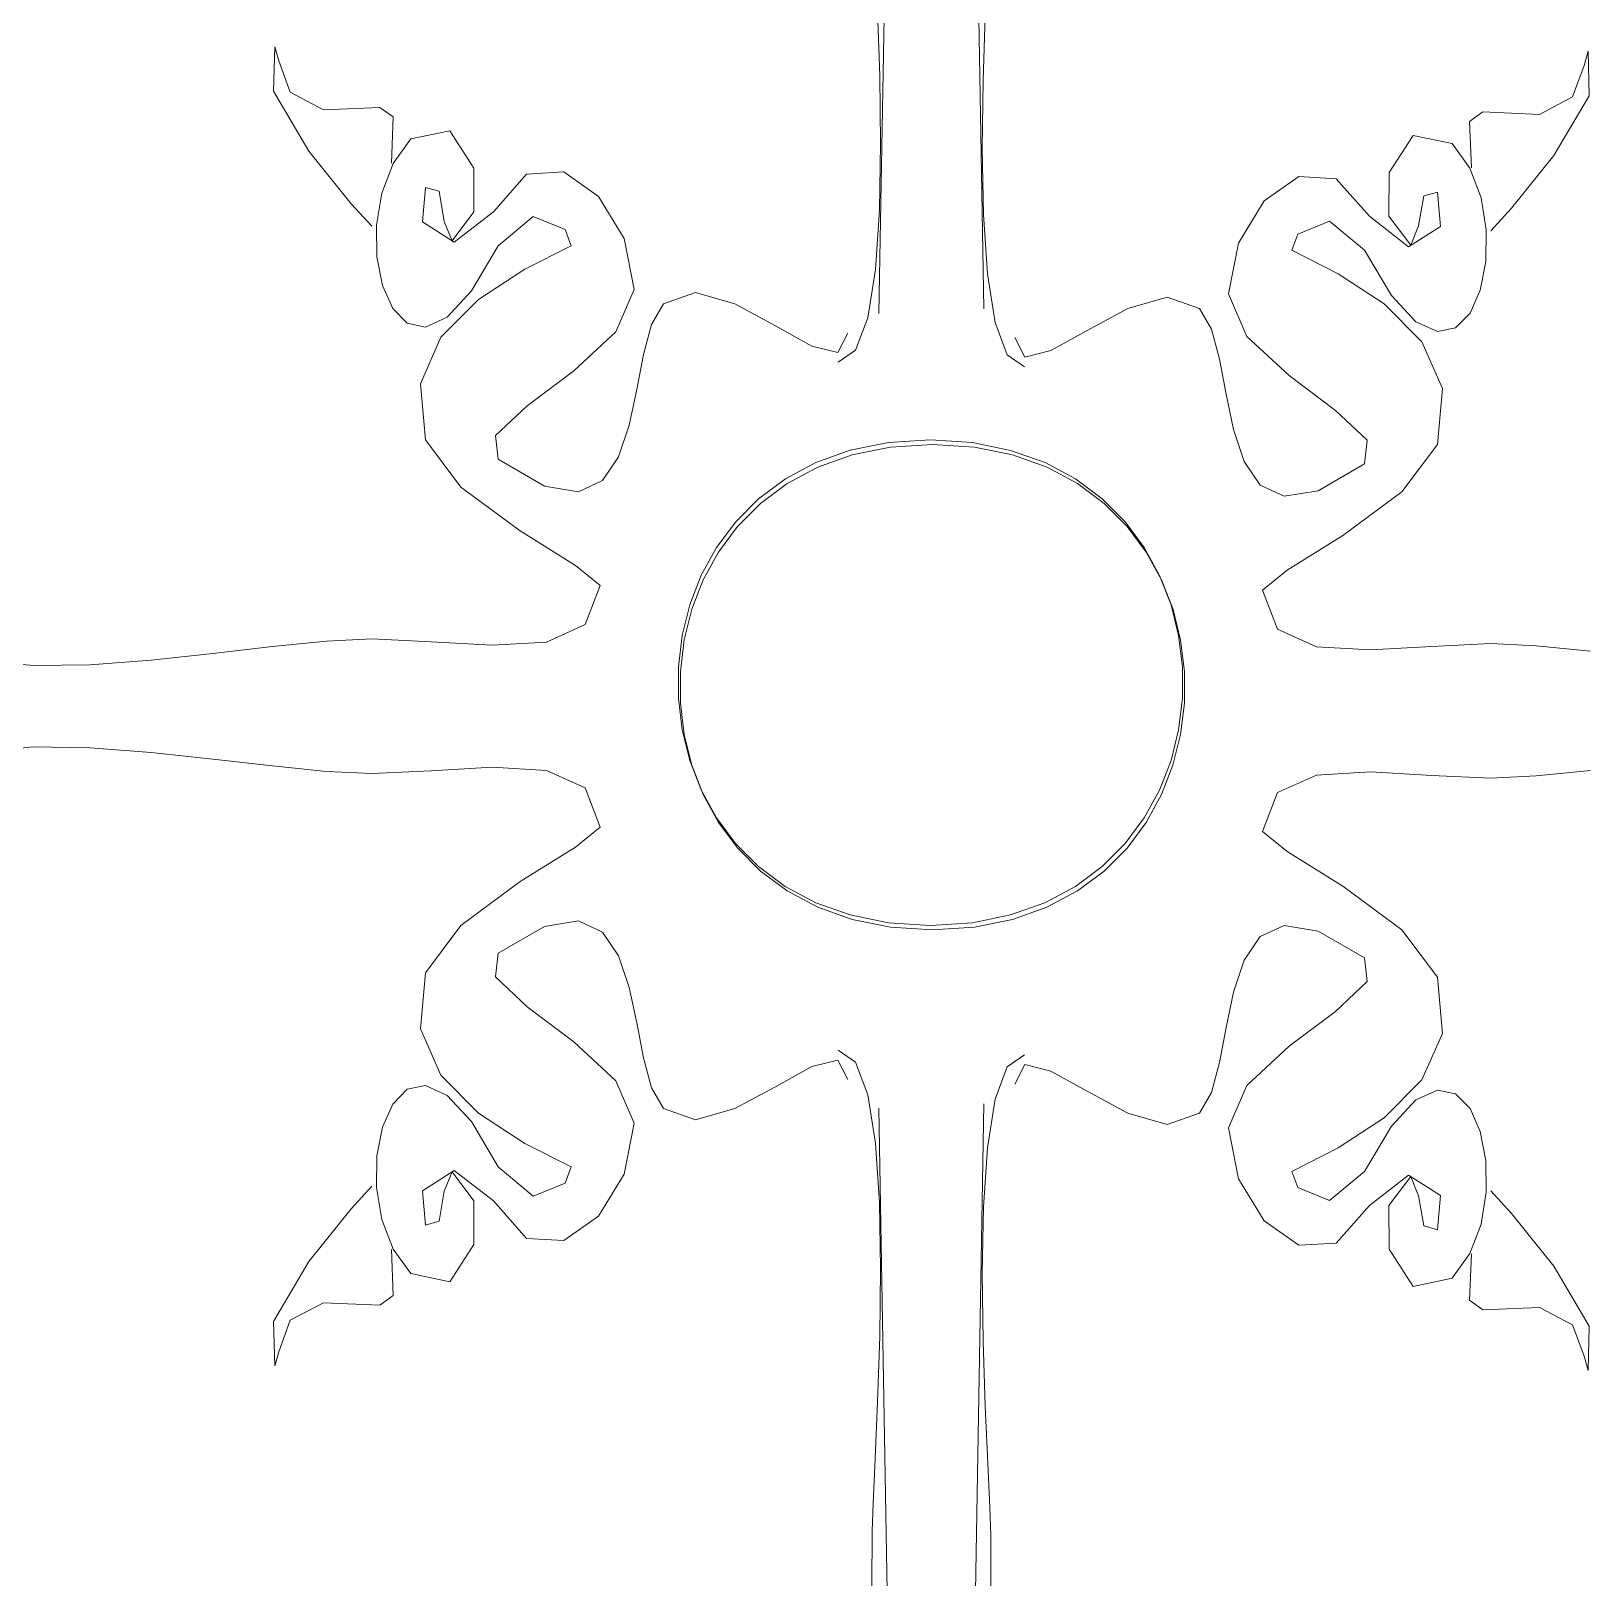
# Model space of a CAD drawing. Header units: centimetres. Extents: x -377343 to 693706, y 194584 to 813780.
# Drawn here: x 209234.35 to 209270.49, y 498981.59 to 499017.46 of the extents above; entities that cross this region are included whole.
import ezdxf

# ---------------------------------------------------------------- set-up
doc = ezdxf.new("R2010")
doc.units = ezdxf.units.CM
doc.layers.add('PIPA', color=11, linetype='Continuous')
doc.layers.add('TEXT', color=7, linetype='Continuous')

msp = doc.modelspace()

# ---------------------------------------------------------------- linework, layer by layer
at = {"layer": 'PIPA', "lineweight": 35, "extrusion": (0, 0.816497, 0.57735), "elevation": 193451.324}
msp.add_lwpolyline([(-421704.212, -325591.681), (-159560.265, -63447.734), (377343.333, -600351.331), (-158232.47, -1135927.133), (-693706.405, -600453.199), (-454216.825, -360963.619)], dxfattribs=at)
at = {"layer": 'TEXT', "color": 2, "linetype": 'Continuous', "lineweight": 13}
for p, q in [((209256.44, 499011.02), (209256.214, 499024.195)), ((209256.44, 499011.02), (209256.214, 499024.195)), ((209254.008, 499010.914), (209254.233, 499024.089)), ((209254.008, 499010.914), (209254.233, 499024.089)), ((209253.977, 499017.925), (209254.026, 499016.421)), ((209253.977, 499017.925), (209254.026, 499016.421)), ((209256.47, 499017.819), (209256.421, 499016.315)), ((209256.47, 499017.819), (209256.421, 499016.315)), ((209239.971, 499016.069), (209239.999, 499017.1)), ((209239.971, 499016.069), (209239.999, 499017.1)), ((209239.999, 499017.1), (209240.091, 499016.771)), ((209239.999, 499017.1), (209240.091, 499016.771)), ((209270.449, 499016.994), (209270.357, 499016.665)), ((209270.449, 499016.994), (209270.357, 499016.665)), ((209270.477, 499015.963), (209270.449, 499016.994)), ((209270.477, 499015.963), (209270.449, 499016.994)), ((209240.091, 499016.771), (209240.358, 499016.041)), ((209240.091, 499016.771), (209240.358, 499016.041)), ((209270.357, 499016.665), (209270.09, 499015.935)), ((209270.357, 499016.665), (209270.09, 499015.935)), ((209254.026, 499016.421), (209254.047, 499014.848)), ((209254.026, 499016.421), (209254.047, 499014.848)), ((209256.421, 499016.315), (209256.401, 499014.742)), ((209256.421, 499016.315), (209256.401, 499014.742)), ((209240.787, 499014.679), (209239.971, 499016.069)), ((209240.787, 499014.679), (209239.971, 499016.069)), ((209240.358, 499016.041), (209241.125, 499015.636)), ((209240.358, 499016.041), (209241.125, 499015.636)), ((209270.09, 499015.935), (209269.323, 499015.53)), ((209270.09, 499015.935), (209269.323, 499015.53)), ((209269.66, 499014.573), (209270.477, 499015.963)), ((209269.66, 499014.573), (209270.477, 499015.963)), ((209241.125, 499015.636), (209242.435, 499015.691)), ((209241.125, 499015.636), (209242.435, 499015.691)), ((209242.435, 499015.691), (209242.743, 499015.47)), ((209242.435, 499015.691), (209242.743, 499015.47)), ((209268.013, 499015.585), (209267.704, 499015.364)), ((209268.013, 499015.585), (209267.704, 499015.364)), ((209269.323, 499015.53), (209268.013, 499015.585)), ((209269.323, 499015.53), (209268.013, 499015.585)), ((209242.743, 499015.47), (209242.702, 499014.398)), ((209242.743, 499015.47), (209242.702, 499014.398)), ((209267.704, 499015.364), (209267.746, 499014.292)), ((209267.704, 499015.364), (209267.746, 499014.292)), ((209242.74, 499014.39), (209243.152, 499014.961)), ((209242.74, 499014.39), (209243.152, 499014.961)), ((209243.152, 499014.961), (209244.057, 499015.149)), ((209243.152, 499014.961), (209244.057, 499015.149)), ((209244.057, 499015.149), (209244.612, 499014.285)), ((209244.057, 499015.149), (209244.612, 499014.285)), ((209254.047, 499014.848), (209254.02, 499013.316)), ((209254.047, 499014.848), (209254.02, 499013.316)), ((209266.391, 499015.042), (209265.836, 499014.179)), ((209266.391, 499015.042), (209265.836, 499014.179)), ((209267.296, 499014.855), (209266.391, 499015.042)), ((209267.296, 499014.855), (209266.391, 499015.042)), ((209267.708, 499014.284), (209267.296, 499014.855)), ((209267.708, 499014.284), (209267.296, 499014.855)), ((209241.773, 499013.458), (209240.787, 499014.679)), ((209241.773, 499013.458), (209240.787, 499014.679)), ((209256.401, 499014.742), (209256.428, 499013.21)), ((209256.401, 499014.742), (209256.428, 499013.21)), ((209268.675, 499013.352), (209269.66, 499014.573)), ((209268.675, 499013.352), (209269.66, 499014.573)), ((209242.479, 499013.703), (209242.74, 499014.39)), ((209242.479, 499013.703), (209242.74, 499014.39)), ((209244.612, 499014.285), (209244.616, 499013.272)), ((209244.612, 499014.285), (209244.616, 499013.272)), ((209245.066, 499013.272), (209245.838, 499014.144)), ((209245.066, 499013.272), (209245.838, 499014.144)), ((209245.838, 499014.144), (209246.702, 499014.194)), ((209245.838, 499014.144), (209246.702, 499014.194)), ((209246.702, 499014.194), (209247.507, 499013.628)), ((209246.702, 499014.194), (209247.507, 499013.628)), ((209263.745, 499014.088), (209262.941, 499013.522)), ((209263.745, 499014.088), (209262.941, 499013.522)), ((209264.609, 499014.038), (209263.745, 499014.088)), ((209264.609, 499014.038), (209263.745, 499014.088)), ((209265.836, 499014.179), (209265.832, 499013.166)), ((209265.836, 499014.179), (209265.832, 499013.166)), ((209267.969, 499013.597), (209267.708, 499014.284)), ((209267.969, 499013.597), (209267.708, 499014.284)), ((209243.49, 499013.835), (209243.423, 499013.038)), ((209243.49, 499013.835), (209243.423, 499013.038)), ((209243.808, 499013.747), (209243.49, 499013.835)), ((209243.808, 499013.747), (209243.49, 499013.835)), ((209243.926, 499013.047), (209243.808, 499013.747)), ((209243.926, 499013.047), (209243.808, 499013.747)), ((209265.381, 499013.166), (209264.609, 499014.038)), ((209265.381, 499013.166), (209264.609, 499014.038)), ((209266.639, 499013.641), (209266.958, 499013.729)), ((209266.639, 499013.641), (209266.958, 499013.729)), ((209266.958, 499013.729), (209267.025, 499012.932)), ((209266.958, 499013.729), (209267.025, 499012.932)), ((209242.251, 499012.934), (209241.773, 499013.458)), ((209242.251, 499012.934), (209241.773, 499013.458)), ((209242.359, 499012.961), (209242.479, 499013.703)), ((209242.359, 499012.961), (209242.479, 499013.703)), ((209247.507, 499013.628), (209248.101, 499012.652)), ((209247.507, 499013.628), (209248.101, 499012.652)), ((209262.941, 499013.522), (209262.347, 499012.546)), ((209262.941, 499013.522), (209262.347, 499012.546)), ((209266.521, 499012.941), (209266.639, 499013.641)), ((209266.521, 499012.941), (209266.639, 499013.641)), ((209268.089, 499012.855), (209267.969, 499013.597)), ((209268.089, 499012.855), (209267.969, 499013.597)), ((209268.196, 499012.828), (209268.675, 499013.352)), ((209268.196, 499012.828), (209268.675, 499013.352)), ((209243.423, 499013.038), (209244.157, 499012.567)), ((209243.423, 499013.038), (209244.157, 499012.567)), ((209244.108, 499012.6), (209243.926, 499013.047)), ((209244.108, 499012.6), (209243.926, 499013.047)), ((209244.616, 499013.272), (209244.108, 499012.6)), ((209244.616, 499013.272), (209244.108, 499012.6)), ((209244.157, 499012.567), (209245.066, 499013.272)), ((209244.157, 499012.567), (209245.066, 499013.272)), ((209245.992, 499013.159), (209245.179, 499012.484)), ((209245.992, 499013.159), (209245.179, 499012.484)), ((209246.731, 499012.859), (209245.992, 499013.159)), ((209246.731, 499012.859), (209245.992, 499013.159)), ((209254.02, 499013.316), (209253.927, 499011.934)), ((209254.02, 499013.316), (209253.927, 499011.934)), ((209256.428, 499013.21), (209256.521, 499011.828)), ((209256.428, 499013.21), (209256.521, 499011.828)), ((209263.717, 499012.753), (209264.455, 499013.053)), ((209263.717, 499012.753), (209264.455, 499013.053)), ((209264.455, 499013.053), (209265.269, 499012.377)), ((209264.455, 499013.053), (209265.269, 499012.377)), ((209266.29, 499012.461), (209265.381, 499013.166)), ((209266.29, 499012.461), (209265.381, 499013.166)), ((209265.832, 499013.166), (209266.34, 499012.494)), ((209265.832, 499013.166), (209266.34, 499012.494)), ((209242.368, 499012.226), (209242.359, 499012.961)), ((209242.368, 499012.226), (209242.359, 499012.961)), ((209246.868, 499012.484), (209246.731, 499012.859)), ((209246.868, 499012.484), (209246.731, 499012.859)), ((209248.101, 499012.652), (209248.332, 499011.47)), ((209248.101, 499012.652), (209248.332, 499011.47)), ((209263.58, 499012.377), (209263.717, 499012.753)), ((209263.58, 499012.377), (209263.717, 499012.753)), ((209267.025, 499012.932), (209266.29, 499012.461)), ((209267.025, 499012.932), (209266.29, 499012.461)), ((209266.34, 499012.494), (209266.521, 499012.941)), ((209266.34, 499012.494), (209266.521, 499012.941)), ((209268.079, 499012.12), (209268.089, 499012.855)), ((209268.079, 499012.12), (209268.089, 499012.855)), ((209245.179, 499012.484), (209244.558, 499011.435)), ((209245.179, 499012.484), (209244.558, 499011.435)), ((209245.793, 499011.939), (209246.868, 499012.484)), ((209245.793, 499011.939), (209246.868, 499012.484)), ((209262.347, 499012.546), (209262.116, 499011.364)), ((209262.347, 499012.546), (209262.116, 499011.364)), ((209264.655, 499011.833), (209263.58, 499012.377)), ((209264.655, 499011.833), (209263.58, 499012.377)), ((209265.269, 499012.377), (209265.89, 499011.329)), ((209265.269, 499012.377), (209265.89, 499011.329)), ((209242.497, 499011.561), (209242.368, 499012.226)), ((209242.497, 499011.561), (209242.368, 499012.226)), ((209244.722, 499011.239), (209245.793, 499011.939)), ((209244.722, 499011.239), (209245.793, 499011.939)), ((209253.927, 499011.934), (209253.749, 499010.811)), ((209253.927, 499011.934), (209253.749, 499010.811)), ((209267.95, 499011.455), (209268.079, 499012.12)), ((209267.95, 499011.455), (209268.079, 499012.12)), ((209242.735, 499011.026), (209242.497, 499011.561)), ((209242.735, 499011.026), (209242.497, 499011.561)), ((209256.521, 499011.828), (209256.699, 499010.705)), ((209256.521, 499011.828), (209256.699, 499010.705)), ((209265.725, 499011.133), (209264.655, 499011.833)), ((209265.725, 499011.133), (209264.655, 499011.833)), ((209243.852, 499010.359), (209244.722, 499011.239)), ((209243.852, 499010.359), (209244.722, 499011.239)), ((209244.558, 499011.435), (209243.993, 499010.826)), ((209244.558, 499011.435), (209243.993, 499010.826)), ((209248.332, 499011.47), (209247.907, 499010.487)), ((209248.332, 499011.47), (209247.907, 499010.487)), ((209249.008, 499011.132), (209249.755, 499011.395)), ((209249.008, 499011.132), (209249.755, 499011.395)), ((209249.755, 499011.395), (209250.668, 499011.132)), ((209249.755, 499011.395), (209250.668, 499011.132)), ((209260.693, 499011.289), (209259.78, 499011.026)), ((209260.693, 499011.289), (209259.78, 499011.026)), ((209261.44, 499011.026), (209260.693, 499011.289)), ((209261.44, 499011.026), (209260.693, 499011.289)), ((209262.116, 499011.364), (209262.541, 499010.381)), ((209262.116, 499011.364), (209262.541, 499010.381)), ((209265.89, 499011.329), (209266.455, 499010.72)), ((209265.89, 499011.329), (209266.455, 499010.72)), ((209267.713, 499010.92), (209267.95, 499011.455)), ((209267.713, 499010.92), (209267.95, 499011.455)), ((209243.07, 499010.684), (209242.735, 499011.026)), ((209243.07, 499010.684), (209242.735, 499011.026)), ((209243.993, 499010.826), (209243.493, 499010.597)), ((209243.993, 499010.826), (209243.493, 499010.597)), ((209248.732, 499010.653), (209249.008, 499011.132)), ((209248.732, 499010.653), (209249.008, 499011.132)), ((209250.668, 499011.132), (209251.612, 499010.626)), ((209250.668, 499011.132), (209251.612, 499010.626)), ((209259.78, 499011.026), (209258.836, 499010.519)), ((209259.78, 499011.026), (209258.836, 499010.519)), ((209261.716, 499010.547), (209261.44, 499011.026)), ((209261.716, 499010.547), (209261.44, 499011.026)), ((209266.596, 499010.253), (209265.725, 499011.133)), ((209266.596, 499010.253), (209265.725, 499011.133)), ((209267.377, 499010.578), (209267.713, 499010.92)), ((209267.377, 499010.578), (209267.713, 499010.92)), ((209243.493, 499010.597), (209243.07, 499010.684)), ((209243.493, 499010.597), (209243.07, 499010.684)), ((209247.907, 499010.487), (209246.93, 499009.58)), ((209247.907, 499010.487), (209246.93, 499009.58)), ((209248.544, 499009.957), (209248.732, 499010.653)), ((209248.544, 499009.957), (209248.732, 499010.653)), ((209251.612, 499010.626), (209252.453, 499010.156)), ((209251.612, 499010.626), (209252.453, 499010.156)), ((209253.056, 499010.006), (209253.287, 499010.457)), ((209253.056, 499010.006), (209253.287, 499010.457)), ((209253.749, 499010.811), (209253.467, 499010.057)), ((209253.749, 499010.811), (209253.467, 499010.057)), ((209256.699, 499010.705), (209256.981, 499009.951)), ((209256.699, 499010.705), (209256.981, 499009.951)), ((209258.836, 499010.519), (209257.995, 499010.05)), ((209258.836, 499010.519), (209257.995, 499010.05)), ((209261.904, 499009.851), (209261.716, 499010.547)), ((209261.904, 499009.851), (209261.716, 499010.547)), ((209266.455, 499010.72), (209266.955, 499010.491)), ((209266.455, 499010.72), (209266.955, 499010.491)), ((209266.955, 499010.491), (209267.377, 499010.578)), ((209266.955, 499010.491), (209267.377, 499010.578)), ((209243.376, 499009.28), (209243.852, 499010.359)), ((209243.376, 499009.28), (209243.852, 499010.359)), ((209252.453, 499010.156), (209253.056, 499010.006)), ((209252.453, 499010.156), (209253.056, 499010.006)), ((209257.392, 499009.9), (209257.161, 499010.351)), ((209257.392, 499009.9), (209257.161, 499010.351)), ((209262.541, 499010.381), (209263.517, 499009.474)), ((209262.541, 499010.381), (209263.517, 499009.474)), ((209267.071, 499009.174), (209266.596, 499010.253)), ((209267.071, 499009.174), (209266.596, 499010.253)), ((209248.39, 499009.147), (209248.544, 499009.957)), ((209248.39, 499009.147), (209248.544, 499009.957)), ((209253.467, 499010.057), (209253.061, 499009.781)), ((209253.467, 499010.057), (209253.061, 499009.781)), ((209256.981, 499009.951), (209257.386, 499009.675)), ((209256.981, 499009.951), (209257.386, 499009.675)), ((209257.995, 499010.05), (209257.392, 499009.9)), ((209257.995, 499010.05), (209257.392, 499009.9)), ((209262.057, 499009.041), (209261.904, 499009.851)), ((209262.057, 499009.041), (209261.904, 499009.851)), ((209246.93, 499009.58), (209245.851, 499008.77)), ((209246.93, 499009.58), (209245.851, 499008.77)), ((209263.517, 499009.474), (209264.597, 499008.664)), ((209263.517, 499009.474), (209264.597, 499008.664)), ((209243.49, 499007.979), (209243.376, 499009.28)), ((209243.49, 499007.979), (209243.376, 499009.28)), ((209248.217, 499008.323), (209248.39, 499009.147)), ((209248.217, 499008.323), (209248.39, 499009.147)), ((209262.23, 499008.217), (209262.057, 499009.041)), ((209262.23, 499008.217), (209262.057, 499009.041)), ((209266.958, 499007.873), (209267.071, 499009.174)), ((209266.958, 499007.873), (209267.071, 499009.174)), ((209245.851, 499008.77), (209245.118, 499008.079)), ((209245.851, 499008.77), (209245.118, 499008.079)), ((209264.597, 499008.664), (209265.33, 499007.973)), ((209264.597, 499008.664), (209265.33, 499007.973)), ((209247.971, 499007.586), (209248.217, 499008.323)), ((209247.971, 499007.586), (209248.217, 499008.323)), ((209244.313, 499006.881), (209243.49, 499007.979)), ((209244.313, 499006.881), (209243.49, 499007.979)), ((209245.118, 499008.079), (209245.179, 499007.529)), ((209245.118, 499008.079), (209245.179, 499007.529)), ((209254.228, 499007.917), (209255.202, 499007.979)), ((209254.228, 499007.917), (209255.202, 499007.979)), ((209255.202, 499007.979), (209255.202, 499007.979)), ((209255.202, 499007.979), (209256.176, 499007.916)), ((209255.202, 499007.979), (209255.202, 499007.979)), ((209255.202, 499007.979), (209256.176, 499007.916)), ((209262.477, 499007.48), (209262.23, 499008.217)), ((209262.477, 499007.48), (209262.23, 499008.217)), ((209265.33, 499007.973), (209265.269, 499007.423)), ((209265.33, 499007.973), (209265.269, 499007.423)), ((209247.598, 499007.037), (209247.971, 499007.586)), ((209247.598, 499007.037), (209247.971, 499007.586)), ((209252.545, 499007.453), (209253.342, 499007.738)), ((209252.545, 499007.453), (209253.342, 499007.738)), ((209252.591, 499007.347), (209253.388, 499007.632)), ((209252.591, 499007.347), (209253.388, 499007.632)), ((209253.342, 499007.738), (209254.228, 499007.917)), ((209253.342, 499007.738), (209254.228, 499007.917)), ((209253.388, 499007.632), (209254.273, 499007.811)), ((209253.388, 499007.632), (209254.273, 499007.811)), ((209254.273, 499007.811), (209255.247, 499007.873)), ((209254.273, 499007.811), (209255.247, 499007.873)), ((209255.247, 499007.873), (209255.247, 499007.873)), ((209255.247, 499007.873), (209256.221, 499007.81)), ((209255.247, 499007.873), (209255.247, 499007.873)), ((209255.247, 499007.873), (209256.221, 499007.81)), ((209256.176, 499007.916), (209257.061, 499007.737)), ((209256.176, 499007.916), (209257.061, 499007.737)), ((209256.221, 499007.81), (209257.107, 499007.631)), ((209256.221, 499007.81), (209257.107, 499007.631)), ((209257.061, 499007.737), (209257.858, 499007.453)), ((209257.061, 499007.737), (209257.858, 499007.453)), ((209257.107, 499007.631), (209257.904, 499007.347)), ((209257.107, 499007.631), (209257.904, 499007.347)), ((209266.134, 499006.775), (209266.958, 499007.873)), ((209266.134, 499006.775), (209266.958, 499007.873)), ((209245.179, 499007.529), (209246.256, 499006.907)), ((209245.179, 499007.529), (209246.256, 499006.907)), ((209251.837, 499007.075), (209252.545, 499007.453)), ((209251.837, 499007.075), (209252.545, 499007.453)), ((209251.882, 499006.969), (209252.591, 499007.347)), ((209251.882, 499006.969), (209252.591, 499007.347)), ((209257.858, 499007.453), (209258.566, 499007.074)), ((209257.858, 499007.453), (209258.566, 499007.074)), ((209257.904, 499007.347), (209258.612, 499006.968)), ((209257.904, 499007.347), (209258.612, 499006.968)), ((209262.85, 499006.931), (209262.477, 499007.48)), ((209262.85, 499006.931), (209262.477, 499007.48)), ((209265.269, 499007.423), (209264.192, 499006.801)), ((209265.269, 499007.423), (209264.192, 499006.801)), ((209245.686, 499005.868), (209244.313, 499006.881)), ((209245.686, 499005.868), (209244.313, 499006.881)), ((209246.256, 499006.907), (209247.044, 499006.777)), ((209246.256, 499006.907), (209247.044, 499006.777)), ((209247.044, 499006.777), (209247.598, 499007.037)), ((209247.044, 499006.777), (209247.598, 499007.037)), ((209251.217, 499006.613), (209251.837, 499007.075)), ((209251.217, 499006.613), (209251.837, 499007.075)), ((209251.262, 499006.507), (209251.882, 499006.969)), ((209251.262, 499006.507), (209251.882, 499006.969)), ((209258.566, 499007.074), (209259.186, 499006.612)), ((209258.566, 499007.074), (209259.186, 499006.612)), ((209258.612, 499006.968), (209259.232, 499006.506)), ((209258.612, 499006.968), (209259.232, 499006.506)), ((209263.404, 499006.671), (209262.85, 499006.931)), ((209263.404, 499006.671), (209262.85, 499006.931)), ((209250.685, 499006.079), (209251.217, 499006.613)), ((209250.685, 499006.079), (209251.217, 499006.613)), ((209250.731, 499005.973), (209251.262, 499006.507)), ((209250.731, 499005.973), (209251.262, 499006.507)), ((209259.186, 499006.612), (209259.717, 499006.078)), ((209259.186, 499006.612), (209259.717, 499006.078)), ((209259.232, 499006.506), (209259.763, 499005.972)), ((209259.232, 499006.506), (209259.763, 499005.972)), ((209264.192, 499006.801), (209263.404, 499006.671)), ((209264.192, 499006.801), (209263.404, 499006.671)), ((209264.762, 499005.762), (209266.134, 499006.775)), ((209264.762, 499005.762), (209266.134, 499006.775)), ((209246.974, 499005.065), (209245.686, 499005.868)), ((209246.974, 499005.065), (209245.686, 499005.868)), ((209250.242, 499005.484), (209250.685, 499006.079)), ((209250.242, 499005.484), (209250.685, 499006.079)), ((209250.288, 499005.378), (209250.731, 499005.973)), ((209250.288, 499005.378), (209250.731, 499005.973)), ((209259.717, 499006.078), (209260.16, 499005.483)), ((209259.717, 499006.078), (209260.16, 499005.483)), ((209259.763, 499005.972), (209260.206, 499005.377)), ((209259.763, 499005.972), (209260.206, 499005.377)), ((209263.474, 499004.959), (209264.762, 499005.762)), ((209263.474, 499004.959), (209264.762, 499005.762)), ((209249.888, 499004.839), (209250.242, 499005.484)), ((209249.888, 499004.839), (209250.242, 499005.484)), ((209260.16, 499005.483), (209260.514, 499004.838)), ((209260.16, 499005.483), (209260.514, 499004.838)), ((209247.544, 499004.601), (209246.974, 499005.065)), ((209247.544, 499004.601), (209246.974, 499005.065)), ((209249.934, 499004.733), (209250.288, 499005.378)), ((209249.934, 499004.733), (209250.288, 499005.378)), ((209260.206, 499005.377), (209260.56, 499004.732)), ((209260.206, 499005.377), (209260.56, 499004.732)), ((209249.622, 499004.156), (209249.888, 499004.839)), ((209249.622, 499004.156), (209249.888, 499004.839)), ((209249.668, 499004.05), (209249.934, 499004.733)), ((209249.668, 499004.05), (209249.934, 499004.733)), ((209260.514, 499004.838), (209260.78, 499004.155)), ((209260.514, 499004.838), (209260.78, 499004.155)), ((209260.56, 499004.732), (209260.826, 499004.049)), ((209260.56, 499004.732), (209260.826, 499004.049)), ((209262.904, 499004.495), (209263.474, 499004.959)), ((209262.904, 499004.495), (209263.474, 499004.959)), ((209247.199, 499003.694), (209247.544, 499004.601)), ((209247.199, 499003.694), (209247.544, 499004.601)), ((209263.249, 499003.588), (209262.904, 499004.495)), ((209263.249, 499003.588), (209262.904, 499004.495)), ((209249.445, 499003.445), (209249.622, 499004.156)), ((209249.445, 499003.445), (209249.622, 499004.156)), ((209249.491, 499003.339), (209249.668, 499004.05)), ((209249.491, 499003.339), (209249.668, 499004.05)), ((209260.78, 499004.155), (209260.957, 499003.443)), ((209260.78, 499004.155), (209260.957, 499003.443)), ((209260.826, 499004.049), (209261.003, 499003.337)), ((209260.826, 499004.049), (209261.003, 499003.337)), ((209246.297, 499003.289), (209247.199, 499003.694)), ((209246.297, 499003.289), (209247.199, 499003.694)), ((209264.151, 499003.183), (209263.249, 499003.588)), ((209264.151, 499003.183), (209263.249, 499003.588)), ((209239.943, 499003.185), (209241.197, 499003.311)), ((209239.943, 499003.185), (209241.197, 499003.311)), ((209241.197, 499003.311), (209242.251, 499003.362)), ((209241.197, 499003.311), (209242.251, 499003.362)), ((209242.251, 499003.362), (209243.623, 499003.297)), ((209242.251, 499003.362), (209243.623, 499003.297)), ((209243.623, 499003.297), (209245.039, 499003.215)), ((209243.623, 499003.297), (209245.039, 499003.215)), ((209245.039, 499003.215), (209246.297, 499003.289)), ((209245.039, 499003.215), (209246.297, 499003.289)), ((209249.357, 499002.717), (209249.445, 499003.445)), ((209249.357, 499002.717), (209249.445, 499003.445)), ((209249.402, 499002.611), (209249.491, 499003.339)), ((209249.402, 499002.611), (209249.491, 499003.339)), ((209260.957, 499003.443), (209261.045, 499002.715)), ((209260.957, 499003.443), (209261.045, 499002.715)), ((209261.003, 499003.337), (209261.091, 499002.609)), ((209261.003, 499003.337), (209261.091, 499002.609)), ((209268.196, 499003.256), (209266.824, 499003.19)), ((209268.196, 499003.256), (209266.824, 499003.19)), ((209269.25, 499003.205), (209268.196, 499003.256)), ((209269.25, 499003.205), (209268.196, 499003.256)), ((209235.715, 499002.763), (209237.128, 499002.87)), ((209235.715, 499002.763), (209237.128, 499002.87)), ((209237.128, 499002.87), (209238.562, 499003.024)), ((209237.128, 499002.87), (209238.562, 499003.024)), ((209238.562, 499003.024), (209239.943, 499003.185)), ((209238.562, 499003.024), (209239.943, 499003.185)), ((209265.409, 499003.108), (209264.151, 499003.183)), ((209265.409, 499003.108), (209264.151, 499003.183)), ((209266.824, 499003.19), (209265.409, 499003.108)), ((209266.824, 499003.19), (209265.409, 499003.108)), ((209270.505, 499003.079), (209269.25, 499003.205)), ((209270.505, 499003.079), (209269.25, 499003.205)), ((209233.248, 499002.856), (209234.397, 499002.745)), ((209233.248, 499002.856), (209234.397, 499002.745)), ((209234.397, 499002.745), (209235.715, 499002.763)), ((209234.397, 499002.745), (209235.715, 499002.763)), ((209249.357, 499001.983), (209249.357, 499002.717)), ((209249.357, 499001.983), (209249.357, 499002.717)), ((209249.402, 499001.877), (209249.402, 499002.611)), ((209249.402, 499001.877), (209249.402, 499002.611)), ((209261.045, 499002.715), (209261.045, 499001.982)), ((209261.045, 499002.715), (209261.045, 499001.982)), ((209261.091, 499002.609), (209261.091, 499001.876)), ((209261.091, 499002.609), (209261.091, 499001.876)), ((209249.445, 499001.255), (209249.357, 499001.983)), ((209249.445, 499001.255), (209249.357, 499001.983)), ((209249.491, 499001.149), (209249.402, 499001.877)), ((209249.491, 499001.149), (209249.402, 499001.877)), ((209261.045, 499001.982), (209260.957, 499001.254)), ((209261.045, 499001.982), (209260.957, 499001.254)), ((209261.091, 499001.876), (209261.003, 499001.148)), ((209261.091, 499001.876), (209261.003, 499001.148)), ((209249.622, 499000.544), (209249.445, 499001.255)), ((209249.622, 499000.544), (209249.445, 499001.255)), ((209249.668, 499000.438), (209249.491, 499001.149)), ((209249.668, 499000.438), (209249.491, 499001.149)), ((209260.957, 499001.254), (209260.78, 499000.543)), ((209260.957, 499001.254), (209260.78, 499000.543)), ((209261.003, 499001.148), (209260.825, 499000.436)), ((209261.003, 499001.148), (209260.825, 499000.436)), ((209233.248, 499000.746), (209234.397, 499000.857)), ((209233.248, 499000.746), (209234.397, 499000.857)), ((209234.397, 499000.857), (209235.715, 499000.838)), ((209234.397, 499000.857), (209235.715, 499000.838)), ((209235.715, 499000.838), (209237.128, 499000.732)), ((209235.715, 499000.838), (209237.128, 499000.732)), ((209237.128, 499000.732), (209238.562, 499000.578)), ((209237.128, 499000.732), (209238.562, 499000.578)), ((209238.562, 499000.578), (209239.943, 499000.417)), ((209238.562, 499000.578), (209239.943, 499000.417)), ((209239.943, 499000.417), (209241.197, 499000.29)), ((209239.943, 499000.417), (209241.197, 499000.29)), ((209243.623, 499000.305), (209245.039, 499000.387)), ((209243.623, 499000.305), (209245.039, 499000.387)), ((209245.039, 499000.387), (209246.297, 499000.312)), ((209245.039, 499000.387), (209246.297, 499000.312)), ((209249.887, 498999.86), (209249.622, 499000.544)), ((209249.887, 498999.86), (209249.622, 499000.544)), ((209249.933, 498999.754), (209249.668, 499000.438)), ((209249.933, 498999.754), (209249.668, 499000.438)), ((209260.78, 499000.543), (209260.514, 498999.859)), ((209260.78, 499000.543), (209260.514, 498999.859)), ((209260.825, 499000.436), (209260.56, 498999.753)), ((209260.825, 499000.436), (209260.56, 498999.753)), ((209241.197, 499000.29), (209242.251, 499000.239)), ((209241.197, 499000.29), (209242.251, 499000.239)), ((209242.251, 499000.239), (209243.623, 499000.305)), ((209242.251, 499000.239), (209243.623, 499000.305)), ((209246.297, 499000.312), (209247.199, 498999.908)), ((209246.297, 499000.312), (209247.199, 498999.908)), ((209264.151, 499000.206), (209263.249, 498999.802)), ((209264.151, 499000.206), (209263.249, 498999.802)), ((209265.409, 499000.281), (209264.151, 499000.206)), ((209265.409, 499000.281), (209264.151, 499000.206)), ((209266.824, 499000.199), (209265.409, 499000.281)), ((209266.824, 499000.199), (209265.409, 499000.281)), ((209268.196, 499000.133), (209266.824, 499000.199)), ((209268.196, 499000.133), (209266.824, 499000.199)), ((209269.25, 499000.184), (209268.196, 499000.133)), ((209269.25, 499000.184), (209268.196, 499000.133)), ((209270.505, 499000.311), (209269.25, 499000.184)), ((209270.505, 499000.311), (209269.25, 499000.184)), ((209247.199, 498999.908), (209247.544, 498999)), ((209247.199, 498999.908), (209247.544, 498999)), ((209250.242, 498999.215), (209249.887, 498999.86)), ((209250.242, 498999.215), (209249.887, 498999.86)), ((209250.287, 498999.109), (209249.933, 498999.754)), ((209250.287, 498999.109), (209249.933, 498999.754)), ((209260.514, 498999.859), (209260.16, 498999.214)), ((209260.514, 498999.859), (209260.16, 498999.214)), ((209260.56, 498999.753), (209260.206, 498999.108)), ((209260.56, 498999.753), (209260.206, 498999.108)), ((209263.249, 498999.802), (209262.904, 498998.894)), ((209263.249, 498999.802), (209262.904, 498998.894)), ((209247.544, 498999), (209246.974, 498998.536)), ((209247.544, 498999), (209246.974, 498998.536)), ((209250.684, 498998.62), (209250.242, 498999.215)), ((209250.684, 498998.62), (209250.242, 498999.215)), ((209250.73, 498998.514), (209250.287, 498999.109)), ((209250.73, 498998.514), (209250.287, 498999.109)), ((209260.16, 498999.214), (209259.717, 498998.619)), ((209260.16, 498999.214), (209259.717, 498998.619)), ((209260.206, 498999.108), (209259.763, 498998.513)), ((209260.206, 498999.108), (209259.763, 498998.513)), ((209262.904, 498998.894), (209263.474, 498998.43)), ((209262.904, 498998.894), (209263.474, 498998.43)), ((209246.974, 498998.536), (209245.686, 498997.734)), ((209246.974, 498998.536), (209245.686, 498997.734)), ((209251.215, 498998.086), (209250.684, 498998.62)), ((209251.215, 498998.086), (209250.684, 498998.62)), ((209259.717, 498998.619), (209259.186, 498998.085)), ((209259.717, 498998.619), (209259.186, 498998.085)), ((209251.261, 498997.98), (209250.73, 498998.514)), ((209251.261, 498997.98), (209250.73, 498998.514)), ((209259.763, 498998.513), (209259.231, 498997.979)), ((209259.763, 498998.513), (209259.231, 498997.979)), ((209263.474, 498998.43), (209264.762, 498997.628)), ((209263.474, 498998.43), (209264.762, 498997.628)), ((209251.835, 498997.624), (209251.215, 498998.086)), ((209251.835, 498997.624), (209251.215, 498998.086)), ((209251.881, 498997.518), (209251.261, 498997.98)), ((209251.881, 498997.518), (209251.261, 498997.98)), ((209259.186, 498998.085), (209258.566, 498997.623)), ((209259.186, 498998.085), (209258.566, 498997.623)), ((209259.231, 498997.979), (209258.612, 498997.517)), ((209259.231, 498997.979), (209258.612, 498997.517)), ((209245.686, 498997.734), (209244.313, 498996.72)), ((209245.686, 498997.734), (209244.313, 498996.72)), ((209252.544, 498997.245), (209251.835, 498997.624)), ((209252.544, 498997.245), (209251.835, 498997.624)), ((209252.589, 498997.139), (209251.881, 498997.518)), ((209252.589, 498997.139), (209251.881, 498997.518)), ((209258.566, 498997.623), (209257.857, 498997.245)), ((209258.566, 498997.623), (209257.857, 498997.245)), ((209258.612, 498997.517), (209257.903, 498997.139)), ((209258.612, 498997.517), (209257.903, 498997.139)), ((209264.762, 498997.628), (209266.134, 498996.614)), ((209264.762, 498997.628), (209266.134, 498996.614)), ((209253.34, 498996.961), (209252.544, 498997.245)), ((209253.34, 498996.961), (209252.544, 498997.245)), ((209253.386, 498996.855), (209252.589, 498997.139)), ((209253.386, 498996.855), (209252.589, 498997.139)), ((209257.857, 498997.245), (209257.061, 498996.96)), ((209257.857, 498997.245), (209257.061, 498996.96)), ((209257.903, 498997.139), (209257.106, 498996.854)), ((209257.903, 498997.139), (209257.106, 498996.854)), ((209244.313, 498996.72), (209243.49, 498995.622)), ((209244.313, 498996.72), (209243.49, 498995.622)), ((209246.256, 498996.694), (209247.044, 498996.825)), ((209246.256, 498996.694), (209247.044, 498996.825)), ((209247.044, 498996.825), (209247.598, 498996.565)), ((209247.044, 498996.825), (209247.598, 498996.565)), ((209254.226, 498996.782), (209253.34, 498996.961)), ((209254.226, 498996.782), (209253.34, 498996.961)), ((209254.272, 498996.675), (209253.386, 498996.855)), ((209254.272, 498996.675), (209253.386, 498996.855)), ((209255.2, 498996.719), (209254.226, 498996.782)), ((209255.2, 498996.719), (209254.226, 498996.782)), ((209256.175, 498996.781), (209255.201, 498996.719)), ((209256.175, 498996.781), (209255.201, 498996.719)), ((209257.061, 498996.96), (209256.175, 498996.781)), ((209257.061, 498996.96), (209256.175, 498996.781)), ((209257.106, 498996.854), (209256.221, 498996.675)), ((209257.106, 498996.854), (209256.221, 498996.675)), ((209245.179, 498996.073), (209246.256, 498996.694)), ((209245.179, 498996.073), (209246.256, 498996.694)), ((209247.598, 498996.565), (209247.971, 498996.016)), ((209247.598, 498996.565), (209247.971, 498996.016)), ((209255.246, 498996.613), (209254.272, 498996.675)), ((209255.246, 498996.613), (209254.272, 498996.675)), ((209255.201, 498996.719), (209255.2, 498996.719)), ((209255.201, 498996.719), (209255.2, 498996.719)), ((209255.247, 498996.613), (209255.246, 498996.613)), ((209255.247, 498996.613), (209255.246, 498996.613)), ((209256.221, 498996.675), (209255.247, 498996.613)), ((209256.221, 498996.675), (209255.247, 498996.613)), ((209262.85, 498996.459), (209262.477, 498995.91)), ((209262.85, 498996.459), (209262.477, 498995.91)), ((209263.404, 498996.719), (209262.85, 498996.459)), ((209263.404, 498996.719), (209262.85, 498996.459)), ((209264.192, 498996.588), (209263.404, 498996.719)), ((209264.192, 498996.588), (209263.404, 498996.719)), ((209265.269, 498995.967), (209264.192, 498996.588)), ((209265.269, 498995.967), (209264.192, 498996.588)), ((209266.134, 498996.614), (209266.958, 498995.516)), ((209266.134, 498996.614), (209266.958, 498995.516)), ((209245.118, 498995.522), (209245.179, 498996.073)), ((209245.118, 498995.522), (209245.179, 498996.073)), ((209247.971, 498996.016), (209248.217, 498995.279)), ((209247.971, 498996.016), (209248.217, 498995.279)), ((209262.477, 498995.91), (209262.23, 498995.173)), ((209262.477, 498995.91), (209262.23, 498995.173)), ((209265.33, 498995.416), (209265.269, 498995.967)), ((209265.33, 498995.416), (209265.269, 498995.967)), ((209243.49, 498995.622), (209243.376, 498994.321)), ((209243.49, 498995.622), (209243.376, 498994.321)), ((209245.851, 498994.831), (209245.118, 498995.522)), ((209245.851, 498994.831), (209245.118, 498995.522)), ((209248.217, 498995.279), (209248.39, 498994.455)), ((209248.217, 498995.279), (209248.39, 498994.455)), ((209264.597, 498994.725), (209265.33, 498995.416)), ((209264.597, 498994.725), (209265.33, 498995.416)), ((209266.958, 498995.516), (209267.071, 498994.215)), ((209266.958, 498995.516), (209267.071, 498994.215)), ((209262.23, 498995.173), (209262.057, 498994.349)), ((209262.23, 498995.173), (209262.057, 498994.349)), ((209246.93, 498994.021), (209245.851, 498994.831)), ((209246.93, 498994.021), (209245.851, 498994.831)), ((209263.517, 498993.915), (209264.597, 498994.725)), ((209263.517, 498993.915), (209264.597, 498994.725)), ((209243.376, 498994.321), (209243.852, 498993.242)), ((209243.376, 498994.321), (209243.852, 498993.242)), ((209248.39, 498994.455), (209248.544, 498993.644)), ((209248.39, 498994.455), (209248.544, 498993.644)), ((209262.057, 498994.349), (209261.904, 498993.538)), ((209262.057, 498994.349), (209261.904, 498993.538)), ((209267.071, 498994.215), (209266.596, 498993.136)), ((209267.071, 498994.215), (209266.596, 498993.136)), ((209247.907, 498993.114), (209246.93, 498994.021)), ((209247.907, 498993.114), (209246.93, 498994.021)), ((209262.541, 498993.008), (209263.517, 498993.915)), ((209262.541, 498993.008), (209263.517, 498993.915)), ((209248.544, 498993.644), (209248.732, 498992.949)), ((209248.544, 498993.644), (209248.732, 498992.949)), ((209252.453, 498993.445), (209253.056, 498993.595)), ((209252.453, 498993.445), (209253.056, 498993.595)), ((209253.056, 498993.595), (209253.287, 498993.145)), ((209253.056, 498993.595), (209253.287, 498993.145)), ((209253.467, 498993.545), (209253.061, 498993.821)), ((209253.467, 498993.545), (209253.061, 498993.821)), ((209253.749, 498992.791), (209253.467, 498993.545)), ((209253.749, 498992.791), (209253.467, 498993.545)), ((209256.981, 498993.439), (209257.386, 498993.715)), ((209256.981, 498993.439), (209257.386, 498993.715)), ((209257.392, 498993.489), (209257.161, 498993.039)), ((209257.392, 498993.489), (209257.161, 498993.039)), ((209257.995, 498993.339), (209257.392, 498993.489)), ((209257.995, 498993.339), (209257.392, 498993.489)), ((209261.904, 498993.538), (209261.716, 498992.843)), ((209261.904, 498993.538), (209261.716, 498992.843)), ((209243.852, 498993.242), (209244.722, 498992.363)), ((209243.852, 498993.242), (209244.722, 498992.363)), ((209248.332, 498992.131), (209247.907, 498993.114)), ((209248.332, 498992.131), (209247.907, 498993.114)), ((209251.612, 498992.976), (209252.453, 498993.445)), ((209251.612, 498992.976), (209252.453, 498993.445)), ((209256.699, 498992.685), (209256.981, 498993.439)), ((209256.699, 498992.685), (209256.981, 498993.439)), ((209258.836, 498992.87), (209257.995, 498993.339)), ((209258.836, 498992.87), (209257.995, 498993.339)), ((209266.596, 498993.136), (209265.725, 498992.257)), ((209266.596, 498993.136), (209265.725, 498992.257)), ((209243.07, 498992.918), (209242.735, 498992.576)), ((209243.07, 498992.918), (209242.735, 498992.576)), ((209243.493, 498993.005), (209243.07, 498992.918)), ((209243.493, 498993.005), (209243.07, 498992.918)), ((209243.993, 498992.775), (209243.493, 498993.005)), ((209243.993, 498992.775), (209243.493, 498993.005)), ((209244.558, 498992.167), (209243.993, 498992.775)), ((209244.558, 498992.167), (209243.993, 498992.775)), ((209248.732, 498992.949), (209249.008, 498992.469)), ((209248.732, 498992.949), (209249.008, 498992.469)), ((209250.668, 498992.469), (209251.612, 498992.976)), ((209250.668, 498992.469), (209251.612, 498992.976)), ((209253.927, 498991.668), (209253.749, 498992.791)), ((209253.927, 498991.668), (209253.749, 498992.791)), ((209259.78, 498992.363), (209258.836, 498992.87)), ((209259.78, 498992.363), (209258.836, 498992.87)), ((209261.716, 498992.843), (209261.44, 498992.363)), ((209261.716, 498992.843), (209261.44, 498992.363)), ((209262.116, 498992.025), (209262.541, 498993.008)), ((209262.116, 498992.025), (209262.541, 498993.008)), ((209266.455, 498992.669), (209266.955, 498992.899)), ((209266.455, 498992.669), (209266.955, 498992.899)), ((209266.955, 498992.899), (209267.377, 498992.812)), ((209266.955, 498992.899), (209267.377, 498992.812)), ((209267.377, 498992.812), (209267.713, 498992.47)), ((209267.377, 498992.812), (209267.713, 498992.47)), ((209242.735, 498992.576), (209242.497, 498992.041)), ((209242.735, 498992.576), (209242.497, 498992.041)), ((209249.008, 498992.469), (209249.755, 498992.207)), ((209249.008, 498992.469), (209249.755, 498992.207)), ((209249.755, 498992.207), (209250.668, 498992.469)), ((209249.755, 498992.207), (209250.668, 498992.469)), ((209254.008, 498992.476), (209254.233, 498979.301)), ((209254.008, 498992.476), (209254.233, 498979.301)), ((209256.44, 498992.582), (209256.214, 498979.407)), ((209256.44, 498992.582), (209256.214, 498979.407)), ((209256.521, 498991.562), (209256.699, 498992.685)), ((209256.521, 498991.562), (209256.699, 498992.685)), ((209265.89, 498992.061), (209266.455, 498992.669)), ((209265.89, 498992.061), (209266.455, 498992.669)), ((209267.713, 498992.47), (209267.95, 498991.935)), ((209267.713, 498992.47), (209267.95, 498991.935)), ((209242.497, 498992.041), (209242.368, 498991.375)), ((209242.497, 498992.041), (209242.368, 498991.375)), ((209245.179, 498991.118), (209244.558, 498992.167)), ((209245.179, 498991.118), (209244.558, 498992.167)), ((209244.722, 498992.363), (209245.793, 498991.662)), ((209244.722, 498992.363), (209245.793, 498991.662)), ((209248.101, 498990.95), (209248.332, 498992.131)), ((209248.101, 498990.95), (209248.332, 498992.131)), ((209260.693, 498992.101), (209259.78, 498992.363)), ((209260.693, 498992.101), (209259.78, 498992.363)), ((209261.44, 498992.363), (209260.693, 498992.101)), ((209261.44, 498992.363), (209260.693, 498992.101)), ((209262.347, 498990.844), (209262.116, 498992.025)), ((209262.347, 498990.844), (209262.116, 498992.025)), ((209265.725, 498992.257), (209264.655, 498991.556)), ((209265.725, 498992.257), (209264.655, 498991.556)), ((209265.269, 498991.012), (209265.89, 498992.061)), ((209265.269, 498991.012), (209265.89, 498992.061)), ((209245.793, 498991.662), (209246.868, 498991.118)), ((209245.793, 498991.662), (209246.868, 498991.118)), ((209254.02, 498990.286), (209253.927, 498991.668)), ((209254.02, 498990.286), (209253.927, 498991.668)), ((209267.95, 498991.935), (209268.079, 498991.269)), ((209267.95, 498991.935), (209268.079, 498991.269)), ((209242.368, 498991.375), (209242.359, 498990.64)), ((209242.368, 498991.375), (209242.359, 498990.64)), ((209256.428, 498990.18), (209256.521, 498991.562)), ((209256.428, 498990.18), (209256.521, 498991.562)), ((209264.655, 498991.556), (209263.58, 498991.012)), ((209264.655, 498991.556), (209263.58, 498991.012)), ((209243.423, 498990.563), (209244.157, 498991.035)), ((209243.423, 498990.563), (209244.157, 498991.035)), ((209244.108, 498991.002), (209243.926, 498990.555)), ((209244.108, 498991.002), (209243.926, 498990.555)), ((209244.616, 498990.33), (209244.108, 498991.002)), ((209244.616, 498990.33), (209244.108, 498991.002)), ((209244.157, 498991.035), (209245.066, 498990.33)), ((209244.157, 498991.035), (209245.066, 498990.33)), ((209245.992, 498990.442), (209245.179, 498991.118)), ((209245.992, 498990.442), (209245.179, 498991.118)), ((209246.868, 498991.118), (209246.731, 498990.743)), ((209246.868, 498991.118), (209246.731, 498990.743)), ((209247.507, 498989.973), (209248.101, 498990.95)), ((209247.507, 498989.973), (209248.101, 498990.95)), ((209263.58, 498991.012), (209263.717, 498990.637)), ((209263.58, 498991.012), (209263.717, 498990.637)), ((209264.455, 498990.336), (209265.269, 498991.012)), ((209264.455, 498990.336), (209265.269, 498991.012)), ((209268.079, 498991.269), (209268.089, 498990.534)), ((209268.079, 498991.269), (209268.089, 498990.534)), ((209242.251, 498990.668), (209241.773, 498990.143)), ((209242.251, 498990.668), (209241.773, 498990.143)), ((209242.359, 498990.64), (209242.479, 498989.898)), ((209242.359, 498990.64), (209242.479, 498989.898)), ((209246.731, 498990.743), (209245.992, 498990.442)), ((209246.731, 498990.743), (209245.992, 498990.442)), ((209262.941, 498989.867), (209262.347, 498990.844)), ((209262.941, 498989.867), (209262.347, 498990.844)), ((209263.717, 498990.637), (209264.455, 498990.336)), ((209263.717, 498990.637), (209264.455, 498990.336)), ((209266.29, 498990.929), (209265.381, 498990.224)), ((209266.29, 498990.929), (209265.381, 498990.224)), ((209265.832, 498990.224), (209266.34, 498990.896)), ((209265.832, 498990.224), (209266.34, 498990.896)), ((209267.025, 498990.457), (209266.29, 498990.929)), ((209267.025, 498990.457), (209266.29, 498990.929)), ((209266.34, 498990.896), (209266.521, 498990.449)), ((209266.34, 498990.896), (209266.521, 498990.449)), ((209243.49, 498989.767), (209243.423, 498990.563)), ((209243.49, 498989.767), (209243.423, 498990.563)), ((209243.926, 498990.555), (209243.808, 498989.855)), ((209243.926, 498990.555), (209243.808, 498989.855)), ((209244.612, 498989.316), (209244.616, 498990.33)), ((209244.612, 498989.316), (209244.616, 498990.33)), ((209245.066, 498990.33), (209245.838, 498989.458)), ((209245.066, 498990.33), (209245.838, 498989.458)), ((209254.047, 498988.753), (209254.02, 498990.286)), ((209254.047, 498988.753), (209254.02, 498990.286)), ((209265.381, 498990.224), (209264.609, 498989.352)), ((209265.381, 498990.224), (209264.609, 498989.352)), ((209265.836, 498989.21), (209265.832, 498990.224)), ((209265.836, 498989.21), (209265.832, 498990.224)), ((209266.521, 498990.449), (209266.639, 498989.749)), ((209266.521, 498990.449), (209266.639, 498989.749)), ((209266.958, 498989.661), (209267.025, 498990.457)), ((209266.958, 498989.661), (209267.025, 498990.457)), ((209268.089, 498990.534), (209267.969, 498989.792)), ((209268.089, 498990.534), (209267.969, 498989.792)), ((209268.196, 498990.562), (209268.675, 498990.037)), ((209268.196, 498990.562), (209268.675, 498990.037)), ((209241.773, 498990.143), (209240.787, 498988.922)), ((209241.773, 498990.143), (209240.787, 498988.922)), ((209242.479, 498989.898), (209242.74, 498989.211)), ((209242.479, 498989.898), (209242.74, 498989.211)), ((209243.808, 498989.855), (209243.49, 498989.767)), ((209243.808, 498989.855), (209243.49, 498989.767)), ((209246.702, 498989.407), (209247.507, 498989.973)), ((209246.702, 498989.407), (209247.507, 498989.973)), ((209256.401, 498988.647), (209256.428, 498990.18)), ((209256.401, 498988.647), (209256.428, 498990.18)), ((209263.745, 498989.301), (209262.941, 498989.867)), ((209263.745, 498989.301), (209262.941, 498989.867)), ((209268.675, 498990.037), (209269.66, 498988.816)), ((209268.675, 498990.037), (209269.66, 498988.816)), ((209266.639, 498989.749), (209266.958, 498989.661)), ((209266.639, 498989.749), (209266.958, 498989.661)), ((209267.969, 498989.792), (209267.708, 498989.105)), ((209267.969, 498989.792), (209267.708, 498989.105)), ((209242.743, 498988.132), (209242.702, 498989.204)), ((209242.743, 498988.132), (209242.702, 498989.204)), ((209242.74, 498989.211), (209243.152, 498988.641)), ((209242.74, 498989.211), (209243.152, 498988.641)), ((209244.057, 498988.453), (209244.612, 498989.316)), ((209244.057, 498988.453), (209244.612, 498989.316)), ((209245.838, 498989.458), (209246.702, 498989.407)), ((209245.838, 498989.458), (209246.702, 498989.407)), ((209264.609, 498989.352), (209263.745, 498989.301)), ((209264.609, 498989.352), (209263.745, 498989.301)), ((209266.391, 498988.347), (209265.836, 498989.21)), ((209266.391, 498988.347), (209265.836, 498989.21)), ((209240.787, 498988.922), (209239.971, 498987.532)), ((209240.787, 498988.922), (209239.971, 498987.532)), ((209267.708, 498989.105), (209267.296, 498988.535)), ((209267.708, 498989.105), (209267.296, 498988.535)), ((209267.704, 498988.026), (209267.746, 498989.098)), ((209267.704, 498988.026), (209267.746, 498989.098)), ((209269.66, 498988.816), (209270.477, 498987.426)), ((209269.66, 498988.816), (209270.477, 498987.426)), ((209243.152, 498988.641), (209244.057, 498988.453)), ((209243.152, 498988.641), (209244.057, 498988.453)), ((209254.026, 498987.18), (209254.047, 498988.753)), ((209254.026, 498987.18), (209254.047, 498988.753)), ((209256.421, 498987.074), (209256.401, 498988.647)), ((209256.421, 498987.074), (209256.401, 498988.647)), ((209267.296, 498988.535), (209266.391, 498988.347)), ((209267.296, 498988.535), (209266.391, 498988.347)), ((209242.435, 498987.911), (209242.743, 498988.132)), ((209242.435, 498987.911), (209242.743, 498988.132)), ((209240.358, 498987.561), (209241.125, 498987.965)), ((209240.358, 498987.561), (209241.125, 498987.965)), ((209241.125, 498987.965), (209242.435, 498987.911)), ((209241.125, 498987.965), (209242.435, 498987.911)), ((209268.013, 498987.805), (209267.704, 498988.026)), ((209268.013, 498987.805), (209267.704, 498988.026)), ((209269.323, 498987.859), (209268.013, 498987.805)), ((209269.323, 498987.859), (209268.013, 498987.805)), ((209270.09, 498987.454), (209269.323, 498987.859)), ((209270.09, 498987.454), (209269.323, 498987.859)), ((209239.971, 498987.532), (209239.999, 498986.501)), ((209239.971, 498987.532), (209239.999, 498986.501)), ((209240.091, 498986.831), (209240.358, 498987.561)), ((209240.091, 498986.831), (209240.358, 498987.561)), ((209270.357, 498986.725), (209270.09, 498987.454)), ((209270.357, 498986.725), (209270.09, 498987.454)), ((209270.477, 498987.426), (209270.449, 498986.395)), ((209270.477, 498987.426), (209270.449, 498986.395)), ((209253.977, 498985.676), (209254.026, 498987.18)), ((209253.977, 498985.676), (209254.026, 498987.18)), ((209256.47, 498985.57), (209256.421, 498987.074)), ((209256.47, 498985.57), (209256.421, 498987.074)), ((209239.999, 498986.501), (209240.091, 498986.831)), ((209239.999, 498986.501), (209240.091, 498986.831)), ((209270.449, 498986.395), (209270.357, 498986.725)), ((209270.449, 498986.395), (209270.357, 498986.725)), ((209253.919, 498984.351), (209253.977, 498985.676)), ((209253.919, 498984.351), (209253.977, 498985.676)), ((209256.529, 498984.245), (209256.47, 498985.57)), ((209256.529, 498984.245), (209256.47, 498985.57)), ((209253.87, 498983.313), (209253.919, 498984.351)), ((209253.87, 498983.313), (209253.919, 498984.351)), ((209256.578, 498983.207), (209256.529, 498984.245)), ((209256.578, 498983.207), (209256.529, 498984.245)), ((209253.85, 498982.673), (209253.87, 498983.313)), ((209253.85, 498982.673), (209253.87, 498983.313)), ((209256.598, 498982.567), (209256.578, 498983.207)), ((209256.598, 498982.567), (209256.578, 498983.207)), ((209253.845, 498981.38), (209253.85, 498982.673)), ((209253.845, 498981.38), (209253.85, 498982.673)), ((209256.603, 498981.274), (209256.598, 498982.567)), ((209256.603, 498981.274), (209256.598, 498982.567))]:
    msp.add_line(p, q, dxfattribs=at)

doc.saveas('drawing.dxf')
